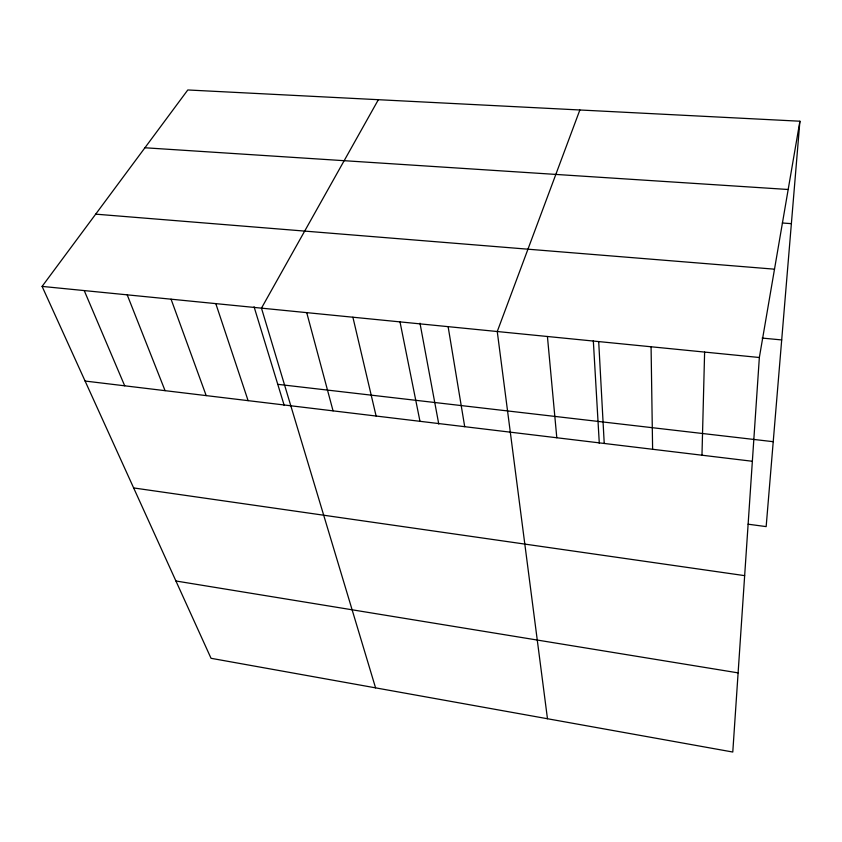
<?xml version="1.0" encoding="UTF-8"?>
<svg xmlns="http://www.w3.org/2000/svg" width="842" height="842" viewBox="0 0 842 842"><rect width="100%" height="100%" fill="white"/><g stroke="black" fill="none" stroke-linecap="round" stroke-linejoin="round"><path stroke-width="1.26" d="M701.975 455.217L704.617 352.082M799.9 121.216L759.347 357.503L732.782 752.032L211.037 658.297L42.1 286.406L187.798 89.968L799.9 121.216L766.157 526.608L748.096 524.198M579.854 109.986L497.254 331.527L547.468 718.742M378.363 99.693L261.473 308.151L375.574 687.861M144.929 147.771L788.186 189.492M782.344 223.004L791.375 223.646M95.693 214.152L774.503 269.177M762.147 338.074L781.692 339.936M42.1 286.406L759.347 357.503M277.765 384.331L773.219 441.692M85.095 381.047L752.359 461.269M133.646 487.939L744.654 575.644M175.915 580.991L738.108 672.874M84.232 290.585L124.711 385.815M127.205 294.837L165.074 390.667M171.063 299.184L206.195 395.603M215.805 303.625L248.106 400.645M254.063 306.772L284.228 405.465M306.72 312.635L333.064 410.854M352.893 317.213L376.111 416.032M400.013 321.886L419.979 421.305M419.979 323.191L438.766 424.063M448.123 326.654L464.71 426.683M547.426 336.495L556.804 437.756M593.315 340.715L599.304 443.376M598.694 341.578L604.23 443.46M651.077 346.767L652.613 449.281"/></g></svg>
